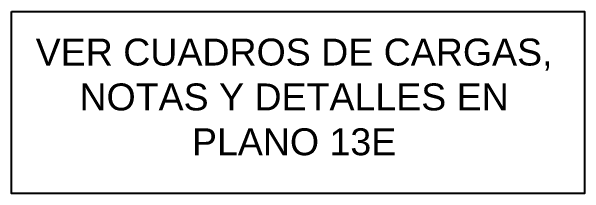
# Model space of a CAD drawing. Header units: millimetres. Extents: x -363 to 427, y -108 to 824.
# Drawn here: x 86.25 to 97.37, y 0.12 to 3.64 of the extents above; entities that cross this region are included whole.
import ezdxf

# ---------------------------------------------------------------- set-up
doc = ezdxf.new("R2010")
doc.units = ezdxf.units.MM
doc.layers.add('RE60', color=7, linetype='Continuous')
doc.styles.get("Standard").update_dxf_attribs({"font": 'arial.ttf'})

msp = doc.modelspace()

# ---------------------------------------------------------------- linework, layer by layer
at = {"layer": 'RE60', "elevation": -1.623993739485741e-08}
msp.add_lwpolyline([(86.24995011054456, 3.639499488336583), (97.36762682475025, 3.639499488336583), (97.36762682475025, 0.1169766483996852), (86.24995011054456, 0.1169766483996852)], close=True, dxfattribs=at)

# ---------------------------------------------------------------- texts
at = {"layer": 'RE60', "insert": (86.6053653478756, 3.114868535930142, -1385.099677791967), "char_height": 0.5, "attachment_point": 1}
msp.add_mtext_dynamic_manual_height_columns('\\pxqc;{\\H1.0417x;\\C6;VER CUADROS DE CARGAS, NOTAS Y DETALLES EN PLANO 13E}', width=10.25550297943249, gutter_width=2.5, heights=[0], dxfattribs=at)

doc.saveas('drawing.dxf')
